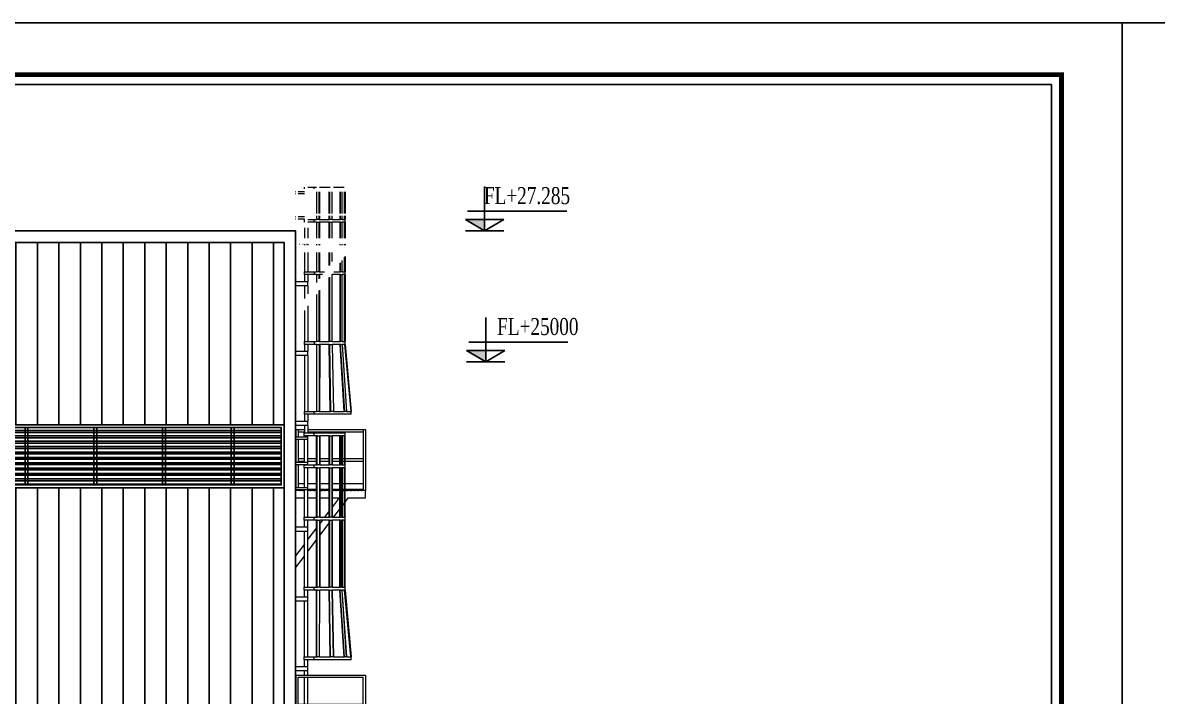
# Model space of a CAD drawing. Header units: inches. Extents: x 315041 to 662841, y -45540 to -35018.
# Drawn here: x 332387.4 to 332585.6, y -35749.8 to -35632.2 of the extents above; entities that cross this region are included whole.
import ezdxf

# ---------------------------------------------------------------- set-up
doc = ezdxf.new("R2010")
doc.units = ezdxf.units.IN
doc.header["$MEASUREMENT"] = 0
for name, color, linetype in [('2', 2, 'Continuous'), ('250', 250, 'Continuous'), ('3', 3, 'Continuous'), ('7', 7, 'Continuous'), ('BAO KHUNG', 31, 'Continuous'), ('flashing', 6, 'Continuous'), ('ROOFING', 4, 'Continuous')]:
    doc.layers.add(name, color=color, linetype=linetype)
doc.layers.add('AZNB-BN-TL-A- X- POWDER SECTION 1 2 3$0$Q-SPCQ', color=91, linetype='Continuous', lineweight=9)
doc.layers.add('AZNB-BN-TL-A- X- POWDER SECTION 1 2 3$0$TL- LOUVER', color=40, linetype='Continuous', lineweight=15)
doc.styles.add('vntimeh.shx', font='vntimeh.shx', dxfattribs={"width": 0.8, "bigfont": 'bigfont.shx'})
pattern_1 = [(90, (7587.43, 1639.9074), (-3.75, 7e-16), [])]

# ---------------------------------------------------------------- blocks, each defined once
blk = doc.blocks.new('A$C75D82031')
at = {"layer": '2', "color": 157, "linetype": 'Continuous'}
blk.add_lwpolyline([(0, 420), (594, 420), (594, 0), (0, 0)], close=True, dxfattribs=at)
at = {"layer": '7', "color": 147, "linetype": 'Continuous'}
blk.add_lwpolyline([(12.33, 57.61), (581.67, 57.61), (581.67, 409.19), (12.33, 409.19)], close=True, dxfattribs=at)
at = {"layer": 'BAO KHUNG', "color": 167, "linetype": 'Continuous', "const_width": 0.871}
blk.add_lwpolyline([(10.59, 9.07), (583.41, 9.07), (583.41, 410.93), (10.59, 410.93)], close=True, dxfattribs=at)
blk = doc.blocks.new('AZNB-BN-TL-A- X- POWDER SECTION 1 2 3$0$Ladder-Precision_Ladders-Fixed_Ladder_With_Cage_and_Rest_Platform - Fixed Ladder With Cage_ Walk-Thru _ Rest Platform-3366971-Section 59')
at = {"layer": 'AZNB-BN-TL-A- X- POWDER SECTION 1 2 3$0$Q-SPCQ', "color": 8}
for p, q in [((107640, 14122), (107425, 14122)), ((107425, 14091), (107640, 14091)), ((107577, 14198), (107750, 14198)), ((107577, 14148), (107577, 14198)), ((107750, 14148), (107577, 14148)), ((107578, 14122), (107578, 14148)), ((107578, 13681), (107578, 14091)), ((107640, 14122), (107640, 14148)), ((107640, 14091), (107640, 14122)), ((107640, 13681), (107640, 14091)), ((107750, 14198), (108287, 14198)), ((107750, 14148), (107750, 14198)), ((107796, 14148), (107750, 14148)), ((107790, 13640), (107790, 14148)), ((107792, 14148), (107792, 13640)), ((107797, 14148), (107808, 14148)), ((107797, 14148), (107797, 13640)), ((107813, 14148), (107808, 14148)), ((107813, 14148), (107846, 14148)), ((107846, 13640), (107846, 14148)), ((108016, 14148), (107846, 14148)), ((107847, 14148), (107847, 13640)), ((108013, 13640), (108013, 14148)), ((108015, 14148), (108064, 14148)), ((108015, 14148), (108015, 13640)), ((108064, 14148), (108064, 13640)), ((108064, 13640), (108064, 14148)), ((108202, 14148), (108064, 14148)), ((108197, 13640), (108197, 14148)), ((108201, 14148), (108202, 14148)), ((108202, 14148), (108218, 14148)), ((108202, 14148), (108202, 13640)), ((108219, 14148), (108218, 14148)), ((108219, 14148), (108232, 14148)), ((108232, 13640), (108232, 14148)), ((108287, 14148), (108233, 14148)), ((108236, 14148), (108236, 13640)), ((108281, 13640), (108281, 14148)), ((108287, 14148), (108289, 14148)), ((108287, 14148), (108287, 13640)), ((108289, 14148), (108289, 14198)), ((108289, 13640), (108289, 14148)), ((107640, 13681), (107425, 13681)), ((107640, 13649), (107640, 13681)), ((107425, 13649), (107640, 13649)), ((107577, 13640), (107750, 13640)), ((107577, 13589), (107577, 13640)), ((107750, 13589), (107577, 13589)), ((107578, 13640), (107578, 13649)), ((107578, 13240), (107578, 13589)), ((107640, 13640), (107640, 13649)), ((107640, 13240), (107640, 13589)), ((107750, 13640), (107796, 13640)), ((107750, 13589), (107750, 13640)), ((107796, 13589), (107750, 13589)), ((107790, 12725), (107790, 13589)), ((107792, 13589), (107792, 12725)), ((107808, 13640), (107797, 13640)), ((107797, 13589), (107808, 13589)), ((107797, 13589), (107797, 12725)), ((107808, 13640), (107813, 13640)), ((107813, 13589), (107808, 13589)), ((107846, 13640), (107813, 13640)), ((107813, 13589), (107846, 13589)), ((107846, 13640), (108016, 13640)), ((107846, 12725), (107846, 13589)), ((108016, 13589), (107846, 13589)), ((107847, 13589), (107847, 12725)), ((108013, 12725), (108013, 13589)), ((108064, 13640), (108015, 13640)), ((108015, 13589), (108064, 13589)), ((108015, 13589), (108015, 12725)), ((108064, 13640), (108202, 13640)), ((108064, 13589), (108064, 12725)), ((108064, 12725), (108064, 13589)), ((108202, 13589), (108064, 13589)), ((108197, 12725), (108197, 13589)), ((108202, 13640), (108201, 13640)), ((108201, 13589), (108202, 13589)), ((108218, 13640), (108202, 13640)), ((108202, 13589), (108218, 13589)), ((108202, 13589), (108202, 12725)), ((108218, 13640), (108219, 13640)), ((108219, 13589), (108218, 13589)), ((108232, 13640), (108219, 13640)), ((108219, 13589), (108232, 13589)), ((108232, 12725), (108232, 13589)), ((108233, 13640), (108287, 13640)), ((108287, 13589), (108233, 13589)), ((108236, 13589), (108236, 12725)), ((108281, 12725), (108281, 13589)), ((108289, 13640), (108287, 13640)), ((108287, 13589), (108289, 13589)), ((108287, 13589), (108287, 12725)), ((108289, 13589), (108289, 13640)), ((108289, 12725), (108289, 13589)), ((107640, 13240), (107425, 13240)), ((107425, 13208), (107640, 13208)), ((107578, 12725), (107578, 13208)), ((107640, 13208), (107640, 13240)), ((107640, 12725), (107640, 13208)), ((107577, 12725), (107750, 12725)), ((107577, 12674), (107577, 12725)), ((107750, 12725), (107796, 12725)), ((107750, 12674), (107750, 12725)), ((107808, 12725), (107797, 12725)), ((107808, 12725), (107813, 12725)), ((107846, 12725), (107813, 12725)), ((107846, 12725), (108016, 12725)), ((108064, 12725), (108015, 12725)), ((108064, 12725), (108202, 12725)), ((108202, 12725), (108201, 12725)), ((108218, 12725), (108202, 12725)), ((108218, 12725), (108219, 12725)), ((108232, 12725), (108219, 12725)), ((108233, 12725), (108287, 12725)), ((108289, 12725), (108287, 12725)), ((108289, 12674), (108289, 12725)), ((107425, 12555), (107640, 12555)), ((107750, 12674), (107577, 12674)), ((107578, 12555), (107578, 12674)), ((107640, 12555), (107640, 12674)), ((107640, 12479), (107640, 12555)), ((107796, 12674), (107750, 12674)), ((107790, 11506), (107790, 12674)), ((107792, 12674), (107792, 11506)), ((107797, 12674), (107808, 12674)), ((107797, 12674), (107797, 11506)), ((107813, 12674), (107808, 12674)), ((107813, 12674), (107846, 12674)), ((107846, 11506), (107846, 12674)), ((108016, 12674), (107846, 12674)), ((107847, 12674), (107847, 11506)), ((108013, 11506), (108013, 12674)), ((108015, 12674), (108064, 12674)), ((108015, 12674), (108015, 11506)), ((108064, 12674), (108064, 11506)), ((108064, 11506), (108064, 12674)), ((108202, 12674), (108064, 12674)), ((108197, 11506), (108197, 12674)), ((108201, 12674), (108202, 12674)), ((108202, 12674), (108218, 12674)), ((108202, 12674), (108202, 11506)), ((108219, 12674), (108218, 12674)), ((108219, 12674), (108232, 12674)), ((108232, 11506), (108232, 12674)), ((108287, 12674), (108233, 12674)), ((108236, 12674), (108236, 11506)), ((108281, 11506), (108281, 12674)), ((108287, 12674), (108289, 12674)), ((108287, 12674), (108287, 11506)), ((108289, 11506), (108289, 12674)), ((107640, 12479), (107425, 12479)), ((107578, 11506), (107578, 12479)), ((107640, 11506), (107640, 12479)), ((107577, 11506), (107750, 11506)), ((107577, 11455), (107577, 11506)), ((107750, 11506), (107796, 11506)), ((107750, 11455), (107750, 11506)), ((107808, 11506), (107797, 11506)), ((107808, 11506), (107813, 11506)), ((107846, 11506), (107813, 11506)), ((107846, 11506), (108016, 11506)), ((108064, 11506), (108015, 11506)), ((108064, 11506), (108202, 11506)), ((108202, 11506), (108201, 11506)), ((108218, 11506), (108202, 11506)), ((108218, 11506), (108219, 11506)), ((108232, 11506), (108219, 11506)), ((108233, 11506), (108287, 11506)), ((108289, 11506), (108287, 11506)), ((108289, 11455), (108289, 11506)), ((107425, 11336), (107640, 11336)), ((107750, 11455), (107577, 11455)), ((107578, 11336), (107578, 11455)), ((107640, 11336), (107640, 11455)), ((107640, 11260), (107640, 11336)), ((107796, 11455), (107750, 11455)), ((107788, 10287), (107790, 11455)), ((107792, 11455), (107790, 10287)), ((107794, 10287), (107797, 11455)), ((107797, 11455), (107804, 11455)), ((107813, 11455), (107804, 11455)), ((107813, 11455), (107846, 11455)), ((107841, 10287), (107846, 11455)), ((107843, 10287), (107847, 11455)), ((108016, 11455), (107846, 11455)), ((108031, 10287), (108013, 11455)), ((108034, 10287), (108015, 11455)), ((108015, 11455), (108064, 11455)), ((108088, 10287), (108064, 11455)), ((108064, 11455), (108087, 10287)), ((108202, 11455), (108064, 11455)), ((108274, 10287), (108197, 11455)), ((108201, 11455), (108202, 11455)), ((108202, 11455), (108218, 11455)), ((108279, 10287), (108202, 11455)), ((108219, 11455), (108218, 11455)), ((108219, 11455), (108232, 11455)), ((108232, 11455), (108313, 10287)), ((108287, 11455), (108233, 11455)), ((108316, 10287), (108236, 11455)), ((108389, 10287), (108281, 11455)), ((108287, 11455), (108289, 11455)), ((108395, 10287), (108287, 11455)), ((108289, 11455), (108396, 10287)), ((107640, 11260), (107425, 11260)), ((107578, 10287), (107578, 11260)), ((107640, 10287), (107640, 11260)), ((108029, 10433), (108031, 10287)), ((107425, 10117), (107640, 10117)), ((107577, 10287), (107749, 10287)), ((107577, 10236), (107577, 10287)), ((107749, 10236), (107577, 10236)), ((107578, 10117), (107578, 10236)), ((107640, 10117), (107640, 10236)), ((107640, 10041), (107640, 10117)), ((107749, 10287), (107794, 10287)), ((107749, 10236), (107749, 10287)), ((108395, 10236), (107749, 10236)), ((107807, 10287), (107794, 10287)), ((107807, 10287), (107812, 10287)), ((107841, 10287), (107812, 10287)), ((107840, 10287), (108034, 10287)), ((108087, 10287), (108034, 10287)), ((108087, 10287), (108280, 10287)), ((108313, 10287), (108279, 10287)), ((108314, 10287), (108395, 10287)), ((108396, 10287), (108395, 10287)), ((108396, 10236), (108396, 10287)), ((107640, 10041), (107425, 10041)), ((107431, 9970), (108644, 9970)), ((107431, 9970), (107431, 8903)), ((107469, 9932), (108606, 9932)), ((107469, 9456), (107469, 9932)), ((107578, 9970), (107578, 10041)), ((107578, 9456), (107578, 9932)), ((107640, 9970), (107640, 10041)), ((107640, 9456), (107640, 9932)), ((108606, 9456), (108606, 9932)), ((108644, 9970), (108644, 8903)), ((108606, 9456), (107469, 9456)), ((107469, 9417), (108606, 9417)), ((107469, 8903), (107469, 9417)), ((107578, 9208), (107578, 9417)), ((107640, 9208), (107640, 9417)), ((108606, 8903), (108606, 9417)), ((107640, 9208), (107578, 9208)), ((108606, 9024), (107469, 9024)), ((107469, 8922), (107495, 8922)), ((107488, 8903), (107488, 8922)), ((107552, 8922), (107495, 8922)), ((107495, 8922), (107495, 8903)), ((107552, 8903), (107552, 8922)), ((107552, 8922), (107559, 8922)), ((107616, 8922), (107559, 8922)), ((107559, 8922), (107559, 8903)), ((107616, 8903), (107616, 8922)), ((107616, 8922), (107624, 8922)), ((107681, 8922), (107624, 8922)), ((107624, 8922), (107624, 8903)), ((107681, 8903), (107681, 8922)), ((107681, 8922), (107688, 8922)), ((107745, 8922), (107688, 8922)), ((107688, 8922), (107688, 8903)), ((107745, 8903), (107745, 8922)), ((107745, 8922), (107752, 8922)), ((107809, 8922), (107752, 8922)), ((107752, 8922), (107752, 8903)), ((107809, 8903), (107809, 8922)), ((107809, 8922), (107816, 8922)), ((107873, 8922), (107816, 8922)), ((107816, 8922), (107816, 8903)), ((107873, 8903), (107873, 8922)), ((107873, 8922), (107880, 8922)), ((107937, 8922), (107880, 8922)), ((107880, 8922), (107880, 8903)), ((107937, 8903), (107937, 8922)), ((107937, 8922), (107945, 8922)), ((108002, 8922), (107945, 8922)), ((107945, 8922), (107945, 8903)), ((108002, 8903), (108002, 8922)), ((108002, 8922), (108009, 8922)), ((108066, 8922), (108009, 8922)), ((108009, 8922), (108009, 8903)), ((108066, 8903), (108066, 8922)), ((108066, 8922), (108073, 8922)), ((108130, 8922), (108073, 8922)), ((108073, 8922), (108073, 8903)), ((108130, 8903), (108130, 8922)), ((108130, 8922), (108137, 8922)), ((108194, 8922), (108137, 8922)), ((108137, 8922), (108137, 8903)), ((108194, 8903), (108194, 8922)), ((108194, 8922), (108201, 8922)), ((108259, 8922), (108201, 8922)), ((108201, 8922), (108201, 8903)), ((108259, 8903), (108259, 8922)), ((108259, 8922), (108266, 8922)), ((108323, 8922), (108266, 8922)), ((108266, 8922), (108266, 8903)), ((108323, 8903), (108323, 8922)), ((108323, 8922), (108330, 8922)), ((108387, 8922), (108330, 8922)), ((108330, 8922), (108330, 8903)), ((108387, 8903), (108387, 8922)), ((108387, 8922), (108394, 8922)), ((108451, 8922), (108394, 8922)), ((108394, 8922), (108394, 8903)), ((108451, 8903), (108451, 8922)), ((108451, 8922), (108458, 8922)), ((108515, 8922), (108458, 8922)), ((108458, 8922), (108458, 8903)), ((108515, 8903), (108515, 8922)), ((108515, 8922), (108522, 8922)), ((108580, 8922), (108522, 8922)), ((108522, 8922), (108522, 8903)), ((108580, 8903), (108580, 8922)), ((108580, 8922), (108606, 8922)), ((108587, 8922), (108587, 8903)), ((108644, 8903), (107425, 8903)), ((107425, 8776), (108184, 8776)), ((108184, 8776), (107425, 7768)), ((107425, 7557), (108343, 8776)), ((107469, 8903), (107431, 8903)), ((107469, 8917), (107479, 8917)), ((107479, 8917), (107479, 8903)), ((107495, 8903), (107505, 8903)), ((107505, 8903), (107505, 8917)), ((107505, 8917), (107543, 8917)), ((107543, 8917), (107543, 8903)), ((107543, 8903), (107552, 8903)), ((107559, 8903), (107569, 8903)), ((107569, 8903), (107569, 8917)), ((107569, 8917), (107607, 8917)), ((107607, 8917), (107607, 8903)), ((107607, 8903), (107616, 8903)), ((107624, 8903), (107633, 8903)), ((107633, 8903), (107633, 8917)), ((107633, 8917), (107671, 8917)), ((107671, 8917), (107671, 8903)), ((107671, 8903), (107681, 8903)), ((107688, 8903), (107697, 8903)), ((107697, 8903), (107697, 8917)), ((107697, 8917), (107735, 8917)), ((107735, 8917), (107735, 8903)), ((107735, 8903), (107745, 8903)), ((107752, 8903), (107761, 8903)), ((107761, 8903), (107761, 8917)), ((107761, 8917), (107800, 8917)), ((107800, 8917), (107800, 8903)), ((107800, 8903), (107809, 8903)), ((107816, 8903), (107826, 8903)), ((107826, 8903), (107826, 8917)), ((107826, 8917), (107864, 8917)), ((107864, 8917), (107864, 8903)), ((107864, 8903), (107873, 8903)), ((107880, 8903), (107890, 8903)), ((107890, 8903), (107890, 8917)), ((107890, 8917), (107928, 8917)), ((107928, 8917), (107928, 8903)), ((107928, 8903), (107937, 8903)), ((107945, 8903), (107954, 8903)), ((107954, 8903), (107954, 8917)), ((107954, 8917), (107992, 8917)), ((107992, 8917), (107992, 8903)), ((107992, 8903), (108002, 8903)), ((108009, 8903), (108018, 8903)), ((108018, 8903), (108018, 8917)), ((108018, 8917), (108056, 8917)), ((108056, 8917), (108056, 8903)), ((108056, 8903), (108066, 8903)), ((108073, 8903), (108082, 8903)), ((108082, 8903), (108082, 8917)), ((108082, 8917), (108121, 8917)), ((108121, 8917), (108121, 8903)), ((108121, 8903), (108130, 8903)), ((108137, 8903), (108147, 8903)), ((108147, 8903), (108147, 8917)), ((108147, 8917), (108185, 8917)), ((108185, 8917), (108185, 8903)), ((108185, 8903), (108194, 8903)), ((108201, 8903), (108211, 8903)), ((108211, 8903), (108211, 8917)), ((108211, 8917), (108249, 8917)), ((108249, 8917), (108249, 8903)), ((108249, 8903), (108259, 8903)), ((108266, 8903), (108275, 8903)), ((108275, 8903), (108275, 8917)), ((108275, 8917), (108313, 8917)), ((108313, 8917), (108313, 8903)), ((108313, 8903), (108323, 8903)), ((108330, 8903), (108339, 8903)), ((108339, 8903), (108339, 8917)), ((108339, 8917), (108377, 8917)), ((108343, 8776), (108644, 8776)), ((108377, 8917), (108377, 8903)), ((108377, 8903), (108387, 8903)), ((108394, 8903), (108403, 8903)), ((108403, 8903), (108403, 8917)), ((108403, 8917), (108442, 8917)), ((108442, 8917), (108442, 8903)), ((108442, 8903), (108451, 8903)), ((108458, 8903), (108468, 8903)), ((108468, 8903), (108468, 8917)), ((108468, 8917), (108506, 8917)), ((108506, 8917), (108506, 8903)), ((108506, 8903), (108515, 8903)), ((108522, 8903), (108532, 8903)), ((108532, 8903), (108532, 8917)), ((108532, 8917), (108570, 8917)), ((108570, 8917), (108570, 8903)), ((108570, 8903), (108580, 8903)), ((108596, 8903), (108596, 8917)), ((108596, 8917), (108606, 8917)), ((108644, 8903), (108606, 8903)), ((108644, 8776), (108644, 8903))]:
    blk.add_line(p, q, dxfattribs=at)
blk = doc.blocks.new('AZNB-BN-TL-A- X- POWDER SECTION 1 2 3$0$Ladder-Precision_Ladders-Fixed_Ladder_With_Cage_and_Rest_Platform - Fixed Ladder With Cage_ Walk-Thru _ Rest Platform-V5-Section 59')
at = {"layer": 'AZNB-BN-TL-A- X- POWDER SECTION 1 2 3$0$Q-SPCQ', "color": 8}
for p, q in [((107431, 26981), (107425, 26981)), ((107578, 26981), (107469, 26981)), ((107577, 27058), (107577, 27032)), ((107640, 27058), (107750, 27058)), ((107750, 27058), (107788, 27058)), ((107750, 27032), (107750, 27058)), ((107790, 26981), (107790, 26601)), ((107839, 26601), (107839, 26981)), ((107841, 26981), (107841, 26601)), ((107842, 27058), (108031, 27058)), ((107847, 26601), (107847, 26981)), ((108013, 26981), (108013, 26601)), ((108014, 26601), (108014, 26981)), ((108016, 26981), (108016, 26601)), ((108064, 26601), (108064, 26981)), ((108088, 27058), (108273, 27058)), ((108197, 26981), (108197, 26601)), ((108201, 26601), (108201, 26981)), ((108206, 26981), (108206, 26601)), ((108236, 26601), (108236, 26981)), ((108281, 26981), (108281, 26601)), ((108282, 26601), (108282, 26981)), ((108288, 26981), (108288, 26601)), ((108289, 26601), (108289, 26981)), ((107425, 26950), (107431, 26950)), ((107469, 26950), (107578, 26950)), ((107431, 26540), (107425, 26540)), ((107425, 26508), (107431, 26508)), ((107578, 26540), (107469, 26540)), ((107469, 26508), (107578, 26508)), ((107577, 26499), (107577, 26448)), ((107640, 26499), (107750, 26499)), ((107750, 26448), (107640, 26448)), ((107750, 26499), (107790, 26499)), ((107750, 26448), (107750, 26499)), ((107790, 26448), (107750, 26448)), ((107790, 26563), (107790, 26499)), ((107809, 26499), (107790, 26499)), ((107790, 26448), (107809, 26448)), ((107790, 26448), (107790, 26169)), ((107809, 26499), (107810, 26499)), ((107810, 26448), (107809, 26448)), ((107839, 26499), (107811, 26499)), ((107811, 26448), (107839, 26448)), ((107839, 26499), (107839, 26563)), ((107839, 26499), (108016, 26499)), ((107839, 26169), (107839, 26448)), ((108016, 26448), (107839, 26448)), ((107841, 26563), (107841, 26499)), ((107841, 26448), (107841, 26169)), ((107847, 26499), (107847, 26563)), ((107847, 26169), (107847, 26448)), ((108013, 26563), (108013, 26499)), ((108013, 26448), (108013, 26169)), ((108014, 26499), (108014, 26563)), ((108014, 26169), (108014, 26448)), ((108016, 26563), (108016, 26499)), ((108064, 26499), (108016, 26499)), ((108016, 26448), (108064, 26448)), ((108016, 26448), (108016, 26169)), ((108064, 26499), (108064, 26563)), ((108064, 26499), (108207, 26499)), ((108064, 26169), (108064, 26448)), ((108207, 26448), (108064, 26448)), ((108197, 26563), (108197, 26499)), ((108197, 26448), (108197, 26169)), ((108201, 26499), (108201, 26563)), ((108201, 26169), (108201, 26448)), ((108206, 26563), (108206, 26499)), ((108219, 26499), (108206, 26499)), ((108206, 26448), (108219, 26448)), ((108206, 26448), (108206, 26169)), ((108236, 26499), (108219, 26499)), ((108219, 26448), (108236, 26448)), ((108236, 26499), (108236, 26563)), ((108236, 26169), (108236, 26448)), ((108237, 26499), (108287, 26499)), ((108287, 26448), (108237, 26448)), ((108281, 26563), (108281, 26499)), ((108281, 26448), (108281, 26169)), ((108282, 26499), (108282, 26563)), ((108282, 26169), (108282, 26448)), ((108288, 26563), (108288, 26499)), ((108289, 26499), (108288, 26499)), ((108288, 26448), (108289, 26448)), ((108288, 26448), (108288, 26169)), ((108289, 26499), (108289, 26563)), ((108289, 26448), (108289, 26499)), ((108289, 26169), (108289, 26448)), ((107578, 26353), (107578, 26169)), ((107640, 26353), (107640, 26169)), ((107431, 26099), (107425, 26099)), ((107425, 26067), (107431, 26067)), ((107488, 26067), (107495, 26067)), ((107552, 26067), (107559, 26067)), ((107578, 26063), (107578, 26048)), ((107616, 26067), (107624, 26067)), ((107640, 26063), (107640, 26048)), ((107790, 26063), (107790, 26048)), ((107839, 26048), (107839, 26063)), ((107841, 26063), (107841, 26048)), ((107847, 26048), (107847, 26063)), ((108197, 26066), (108197, 26048)), ((108201, 26048), (108201, 26066)), ((108236, 26048), (108236, 26063)), ((108281, 26063), (108281, 26048)), ((108282, 26048), (108282, 26063)), ((108288, 26063), (108288, 26048)), ((108289, 26048), (108289, 26063)), ((107578, 25921), (107578, 25584)), ((107640, 25921), (107640, 25584)), ((107790, 25921), (107790, 25584)), ((107839, 25584), (107839, 25921)), ((107841, 25921), (107841, 25584)), ((107847, 25584), (107847, 25921)), ((108013, 25921), (108013, 25694)), ((108014, 25695), (108014, 25921)), ((108016, 25921), (108016, 25698)), ((108064, 25762), (108064, 25921)), ((108236, 25584), (108236, 25779)), ((108281, 25839), (108281, 25584)), ((108282, 25584), (108282, 25840)), ((108288, 25848), (108288, 25584)), ((108289, 25584), (108289, 25849)), ((107577, 25584), (107750, 25584)), ((107577, 25584), (107577, 25534)), ((107750, 25584), (107790, 25584)), ((107750, 25584), (107750, 25534)), ((107809, 25584), (107790, 25584)), ((107809, 25584), (107810, 25584)), ((107839, 25584), (107811, 25584)), ((107839, 25584), (107930, 25584)), ((108090, 25584), (108207, 25584)), ((108197, 25727), (108197, 25584)), ((108201, 25584), (108201, 25733)), ((108206, 25740), (108206, 25584)), ((108219, 25584), (108206, 25584)), ((108236, 25584), (108219, 25584)), ((108237, 25584), (108287, 25584)), ((108289, 25584), (108288, 25584)), ((108289, 25534), (108289, 25584)), ((107425, 25415), (107640, 25415)), ((107750, 25534), (107577, 25534)), ((107578, 25534), (107578, 25415)), ((107640, 25534), (107640, 25415)), ((107640, 25338), (107640, 25415)), ((107790, 25534), (107750, 25534)), ((107790, 25534), (107809, 25534)), ((107790, 25534), (107790, 25399)), ((107810, 25534), (107809, 25534)), ((107811, 25534), (107839, 25534)), ((107839, 25463), (107839, 25534)), ((107892, 25534), (107839, 25534)), ((107841, 25534), (107841, 25466)), ((107847, 25474), (107847, 25534)), ((108013, 25483), (108013, 24365)), ((108014, 24365), (108014, 25484)), ((108016, 25487), (108016, 24365)), ((108051, 25534), (108064, 25534)), ((108064, 24365), (108064, 25534)), ((108207, 25534), (108064, 25534)), ((108197, 25534), (108197, 24365)), ((108201, 24365), (108201, 25534)), ((108206, 25534), (108219, 25534)), ((108206, 25534), (108206, 24365)), ((108219, 25534), (108236, 25534)), ((108236, 24365), (108236, 25534)), ((108287, 25534), (108237, 25534)), ((108281, 25534), (108281, 24365)), ((108282, 24365), (108282, 25534)), ((108288, 25534), (108289, 25534)), ((108288, 25534), (108288, 24365)), ((108289, 24365), (108289, 25534)), ((107640, 25338), (107425, 25338)), ((107578, 25338), (107578, 25117)), ((107640, 25338), (107640, 25200)), ((107790, 25188), (107790, 24365)), ((107839, 24365), (107839, 25252)), ((107841, 25255), (107841, 24365)), ((107847, 24365), (107847, 25263)), ((107640, 24989), (107640, 24365)), ((107578, 24906), (107578, 24365)), ((107425, 24195), (107640, 24195)), ((107577, 24365), (107750, 24365)), ((107577, 24365), (107577, 24314)), ((107750, 24314), (107577, 24314)), ((107578, 24314), (107578, 24195)), ((107640, 24314), (107640, 24195)), ((107640, 24119), (107640, 24195)), ((107750, 24365), (107790, 24365)), ((107750, 24365), (107750, 24314)), ((107790, 24314), (107750, 24314)), ((107790, 24314), (107788, 23146)), ((107809, 24365), (107790, 24365)), ((107790, 24314), (107809, 24314)), ((107809, 24365), (107810, 24365)), ((107810, 24314), (107809, 24314)), ((107839, 24365), (107811, 24365)), ((107811, 24314), (107839, 24314)), ((107839, 24314), (107834, 23146)), ((107841, 24314), (107836, 23146)), ((107839, 24365), (108016, 24365)), ((108016, 24314), (107839, 24314)), ((107847, 24314), (107843, 23146)), ((108013, 24314), (108028, 23343)), ((108031, 23146), (108014, 24314)), ((108064, 24365), (108016, 24365)), ((108016, 24314), (108064, 24314)), ((108016, 24314), (108033, 23146)), ((108064, 24365), (108207, 24365)), ((108064, 24314), (108088, 23146)), ((108207, 24314), (108064, 24314)), ((108197, 24314), (108274, 23146)), ((108274, 23146), (108201, 24314)), ((108219, 24365), (108206, 24365)), ((108206, 24314), (108218, 24314)), ((108206, 24314), (108279, 23146)), ((108219, 24314), (108218, 24314)), ((108236, 24365), (108219, 24365)), ((108219, 24314), (108236, 24314)), ((108236, 24314), (108316, 23146)), ((108237, 24365), (108287, 24365)), ((108287, 24314), (108237, 24314)), ((108281, 24314), (108389, 23146)), ((108282, 24314), (108389, 23146)), ((108289, 24365), (108288, 24365)), ((108288, 24314), (108289, 24314)), ((108396, 23146), (108288, 24314)), ((108289, 24314), (108289, 24365)), ((108289, 24314), (108396, 23146)), ((107640, 24119), (107425, 24119)), ((107578, 24119), (107578, 23146)), ((107640, 24119), (107640, 23146)), ((107577, 23146), (107749, 23146)), ((107577, 23146), (107577, 23095)), ((107749, 23095), (107577, 23095)), ((107578, 23095), (107578, 22976)), ((107640, 23095), (107640, 22976)), ((107749, 23146), (107787, 23146)), ((107749, 23095), (107749, 23146)), ((108395, 23095), (107749, 23095)), ((107810, 23146), (107788, 23146)), ((107834, 23146), (107811, 23146)), ((107834, 23146), (108033, 23146)), ((108088, 23146), (108033, 23146)), ((108088, 23146), (108280, 23146)), ((108316, 23146), (108279, 23146)), ((108317, 23146), (108395, 23146)), ((108396, 23146), (108396, 23146)), ((108396, 23095), (108396, 23146)), ((107425, 22976), (107640, 22976)), ((107640, 22900), (107425, 22900)), ((107431, 22829), (107469, 22829)), ((107431, 22829), (107431, 22695)), ((107469, 22829), (107578, 22829)), ((107469, 22829), (107469, 22695)), ((107578, 22900), (107578, 22771)), ((107640, 22900), (107640, 22976)), ((107640, 22900), (107640, 22771)), ((107640, 22829), (108606, 22829)), ((108606, 22829), (108644, 22829)), ((108606, 22829), (108606, 21762)), ((108644, 22829), (108644, 21762)), ((107431, 22663), (107431, 22254)), ((107469, 22791), (107578, 22791)), ((107469, 22663), (107469, 22254)), ((107640, 22791), (108606, 22791)), ((107431, 22222), (107431, 21812)), ((107578, 22315), (107469, 22315)), ((107469, 22276), (107578, 22276)), ((107469, 22222), (107469, 21812)), ((107790, 22315), (107640, 22315)), ((107640, 22276), (107790, 22276)), ((108013, 22315), (107847, 22315)), ((107847, 22276), (108013, 22276)), ((108197, 22315), (108064, 22315)), ((108064, 22276), (108197, 22276)), ((108281, 22315), (108236, 22315)), ((108236, 22276), (108281, 22276)), ((108606, 22315), (108289, 22315)), ((108289, 22276), (108606, 22276)), ((107578, 21883), (107469, 21883)), ((107790, 21883), (107640, 21883)), ((108013, 21883), (107847, 21883)), ((108197, 21883), (108064, 21883)), ((108281, 21883), (108236, 21883)), ((108606, 21883), (108289, 21883)), ((107578, 21762), (107425, 21762)), ((107425, 21635), (107578, 21635)), ((107431, 21781), (107431, 21762)), ((107469, 21762), (107431, 21762)), ((107469, 21781), (107469, 21762)), ((107469, 21776), (107479, 21776)), ((107479, 21776), (107479, 21762)), ((107488, 21762), (107488, 21781)), ((107495, 21781), (107495, 21762)), ((107495, 21762), (107505, 21762)), ((107505, 21762), (107505, 21776)), ((107505, 21776), (107543, 21776)), ((107543, 21776), (107543, 21762)), ((107543, 21762), (107552, 21762)), ((107552, 21762), (107552, 21781)), ((107559, 21781), (107559, 21762)), ((107559, 21762), (107569, 21762)), ((107569, 21762), (107569, 21776)), ((107569, 21776), (107578, 21776)), ((107681, 21781), (107640, 21781)), ((107640, 21776), (107671, 21776)), ((107790, 21762), (107640, 21762)), ((107640, 21635), (107790, 21635)), ((107671, 21776), (107671, 21762)), ((107671, 21762), (107681, 21762)), ((107681, 21762), (107681, 21781)), ((107681, 21781), (107688, 21781)), ((107745, 21781), (107688, 21781)), ((107688, 21781), (107688, 21762)), ((107688, 21762), (107697, 21762)), ((107697, 21762), (107697, 21776)), ((107697, 21776), (107735, 21776)), ((107735, 21776), (107735, 21762)), ((107735, 21762), (107745, 21762)), ((107745, 21762), (107745, 21781)), ((107745, 21781), (107752, 21781)), ((107790, 21781), (107752, 21781)), ((107752, 21781), (107752, 21762)), ((107752, 21762), (107761, 21762)), ((107761, 21762), (107761, 21776)), ((107761, 21776), (107790, 21776)), ((107873, 21781), (107847, 21781)), ((107847, 21776), (107864, 21776)), ((108013, 21762), (107847, 21762)), ((107847, 21635), (108013, 21635)), ((107864, 21776), (107864, 21762)), ((107864, 21762), (107873, 21762)), ((107873, 21762), (107873, 21781)), ((107873, 21781), (107880, 21781)), ((107937, 21781), (107880, 21781)), ((107880, 21781), (107880, 21762)), ((107880, 21762), (107890, 21762)), ((107890, 21762), (107890, 21776)), ((107890, 21776), (107928, 21776)), ((107928, 21776), (107928, 21762)), ((107928, 21762), (107937, 21762)), ((107937, 21762), (107937, 21781)), ((107937, 21781), (107945, 21781)), ((108002, 21781), (107945, 21781)), ((107945, 21781), (107945, 21762)), ((107945, 21762), (107954, 21762)), ((107954, 21762), (107954, 21776)), ((107954, 21776), (107992, 21776)), ((107992, 21776), (107992, 21762)), ((107992, 21762), (108002, 21762)), ((108002, 21762), (108002, 21781)), ((108002, 21781), (108009, 21781)), ((108013, 21781), (108009, 21781)), ((108009, 21781), (108009, 21762)), ((108009, 21762), (108013, 21762)), ((108066, 21781), (108064, 21781)), ((108197, 21762), (108064, 21762)), ((108064, 21762), (108066, 21762)), ((108064, 21635), (108184, 21635)), ((108184, 21635), (108064, 21476)), ((108066, 21762), (108066, 21781)), ((108066, 21781), (108073, 21781)), ((108130, 21781), (108073, 21781)), ((108073, 21781), (108073, 21762)), ((108073, 21762), (108082, 21762)), ((108082, 21762), (108082, 21776)), ((108082, 21776), (108121, 21776)), ((108121, 21776), (108121, 21762)), ((108121, 21762), (108130, 21762)), ((108130, 21762), (108130, 21781)), ((108130, 21781), (108137, 21781)), ((108194, 21781), (108137, 21781)), ((108137, 21781), (108137, 21762)), ((108137, 21762), (108147, 21762)), ((108147, 21762), (108147, 21776)), ((108147, 21776), (108185, 21776)), ((108185, 21776), (108185, 21762)), ((108185, 21762), (108194, 21762)), ((108194, 21762), (108194, 21781)), ((108194, 21781), (108197, 21781)), ((108259, 21781), (108236, 21781)), ((108236, 21776), (108249, 21776)), ((108281, 21762), (108236, 21762)), ((108249, 21776), (108249, 21762)), ((108249, 21762), (108259, 21762)), ((108259, 21762), (108259, 21781)), ((108259, 21781), (108266, 21781)), ((108281, 21781), (108266, 21781)), ((108266, 21781), (108266, 21762)), ((108266, 21762), (108275, 21762)), ((108275, 21762), (108275, 21776)), ((108275, 21776), (108281, 21776)), ((108323, 21781), (108289, 21781)), ((108289, 21776), (108313, 21776)), ((108644, 21762), (108289, 21762)), ((108289, 21563), (108343, 21635)), ((108313, 21776), (108313, 21762)), ((108313, 21762), (108323, 21762)), ((108323, 21762), (108323, 21781)), ((108323, 21781), (108330, 21781)), ((108387, 21781), (108330, 21781)), ((108330, 21781), (108330, 21762)), ((108330, 21762), (108339, 21762)), ((108339, 21762), (108339, 21776)), ((108339, 21776), (108377, 21776)), ((108343, 21635), (108644, 21635)), ((108377, 21776), (108377, 21762)), ((108377, 21762), (108387, 21762)), ((108387, 21762), (108387, 21781)), ((108387, 21781), (108394, 21781)), ((108451, 21781), (108394, 21781)), ((108394, 21781), (108394, 21762)), ((108394, 21762), (108403, 21762)), ((108403, 21762), (108403, 21776)), ((108403, 21776), (108442, 21776)), ((108442, 21776), (108442, 21762)), ((108442, 21762), (108451, 21762)), ((108451, 21762), (108451, 21781)), ((108451, 21781), (108458, 21781)), ((108515, 21781), (108458, 21781)), ((108458, 21781), (108458, 21762)), ((108458, 21762), (108468, 21762)), ((108468, 21762), (108468, 21776)), ((108468, 21776), (108506, 21776)), ((108506, 21776), (108506, 21762)), ((108506, 21762), (108515, 21762)), ((108515, 21762), (108515, 21781)), ((108515, 21781), (108522, 21781)), ((108580, 21781), (108522, 21781)), ((108522, 21781), (108522, 21762)), ((108522, 21762), (108532, 21762)), ((108532, 21762), (108532, 21776)), ((108532, 21776), (108570, 21776)), ((108570, 21776), (108570, 21762)), ((108570, 21762), (108580, 21762)), ((108580, 21762), (108580, 21781)), ((108580, 21781), (108587, 21781)), ((108606, 21781), (108587, 21781)), ((108587, 21781), (108587, 21762)), ((108596, 21762), (108596, 21776)), ((108596, 21776), (108606, 21776)), ((108644, 21762), (108606, 21762)), ((108644, 21635), (108644, 21762)), ((108089, 21298), (108197, 21441)), ((108236, 21492), (108281, 21552)), ((107892, 21247), (107847, 21188)), ((108013, 21408), (107930, 21298)), ((107790, 21112), (107640, 20913)), ((107847, 20977), (108013, 21197)), ((107578, 20830), (107425, 20627)), ((107640, 20702), (107790, 20901)), ((107425, 20416), (107578, 20619))]:
    blk.add_line(p, q, dxfattribs=at)
blk = doc.blocks.new('LV-1')
at = {"true_color": 0xc0a22a}
h = blk.add_hatch(dxfattribs=at)
h.set_pattern_fill('ANSI32', color=42, scale=2.5, angle=135, style=0)
h.paths.add_polyline_path([(324585.11, -37342.84), (324845.11, -37342.84), (324845.11, -37352.84), (324585.11, -37352.84)])
at = {"color": 42, "true_color": 0xc0a22a}
for points in [[(324584.61, -37342.34), (324845.61, -37342.34), (324845.61, -37353.34), (324584.61, -37353.34)], [(324585.11, -37342.84), (324845.11, -37342.84), (324845.11, -37352.84), (324585.11, -37352.84)], [(324800.85, -37342.84), (324800.85, -37352.84), (324800.35, -37352.84), (324800.35, -37342.84)], [(324812.85, -37342.84), (324812.85, -37352.84), (324812.35, -37352.84), (324812.35, -37342.84)], [(324824.85, -37342.84), (324824.85, -37352.84), (324824.35, -37352.84), (324824.35, -37342.84)], [(324836.85, -37342.84), (324836.85, -37352.84), (324836.35, -37352.84), (324836.35, -37342.84)]]:
    blk.add_lwpolyline(points, close=True, dxfattribs=at)
blk = doc.blocks.new('cos')
at = {"color": 8}
for p, q in [((0, 0), (0, 7.82)), ((-3, 3.49), (14.52, 3.49)), ((0, 1.99), (-3.39, 1.99)), ((0, 0), (-3.39, 1.99)), ((0, 1.99), (3.39, 1.99)), ((0, 0), (3.39, 1.99))]:
    blk.add_line(p, q, dxfattribs=at)
at = {"color": 4}
for p in [(-3.39, 0), (3.39, 0)]:
    blk.add_line(p, (0, 0), dxfattribs=at)
at = {"color": 8}
blk.add_solid([(0, 0), (-3.39, 1.99), (0, 1.99)], dxfattribs=at)
at = {"layer": '3', "color": 3, "style": 'vntimeh.shx', "width": 0.75}
blk.add_attdef('DSD', (1.32, 4.73), '', height=3, dxfattribs=at)

msp = doc.modelspace()

# ---------------------------------------------------------------- hatches: boundary and pattern name
at = {"layer": 'ROOFING'}
h = msp.add_hatch(dxfattribs=at)
h.set_pattern_fill('ANSI31', color=3, scale=30, angle=45, style=0)
h.set_pattern_definition(pattern_1)
h.paths.add_polyline_path([(332433.0363, -35702.4298), (332433.0363, -35670.5798), (332172.0363, -35670.5798), (332172.0363, -35702.4298)])
h = msp.add_hatch(dxfattribs=at)
h.set_pattern_fill('ANSI31', color=3, scale=30, angle=45, style=0)
h.set_pattern_definition(pattern_1)
h.paths.add_polyline_path([(332433.0363, -35757.4298), (332433.0363, -35713.4298), (332172.0363, -35713.4298), (332172.0363, -35757.4298)])

# ---------------------------------------------------------------- linework, layer by layer
at = {"color": 8}
for points in [[(331997.7734, -35643.0427), (332567.1113, -35643.0427), (332567.1113, -35994.6225), (331997.7734, -35994.6225)], [(332172.0363, -35670.5798), (332433.0363, -35670.5798), (332433.0363, -35702.4298), (332172.0363, -35702.4298)], [(332172.0363, -35713.4298), (332433.0363, -35713.4298), (332433.0363, -35757.4298), (332172.0363, -35757.4298)]]:
    msp.add_lwpolyline(points, close=True, dxfattribs=at)
at = {"layer": 'AZNB-BN-TL-A- X- POWDER SECTION 1 2 3$0$TL- LOUVER'}
msp.add_line((332433.0363, -35713.4298), (332433.0363, -35702.4298), dxfattribs=at)
at = {"layer": 'flashing'}
msp.add_lwpolyline([(332172.0363, -35907.4307), (332172.0363, -35907.4307), (332172.0363, -35907.4307), (332172.0363, -35670.5798), (332433.0363, -35670.5798), (332433.0363, -35907.4307), (332433.0363, -35907.4307), (332433.0363, -35907.4307), (332435.0363, -35907.4307), (332435.0363, -35668.5798), (332170.0363, -35668.5798), (332170.0363, -35907.4307)], close=True, dxfattribs=at)

# ---------------------------------------------------------------- block references
at = {"color": 1}
for p in [(331985.4424, -36052.2326), (332579.4424, -36052.2326)]:
    msp.add_blockref('A$C75D82031', p, dxfattribs=at)
at = {"color": 8}
msp.add_blockref('LV-1', (7587.4299, 1639.9074), dxfattribs=at)
at = {"layer": '250'}
ref = msp.add_blockref('cos', (332468.0684, -35668.5798), dxfattribs=dict(at, xscale=0.98876953125, yscale=0.98876953125, zscale=0.98876953125))
ref.add_attrib('DSD', 'FL+27.285', (332467.9419, -35663.9042), dxfattribs={"layer": '3', "color": 3, "height": 2.96631, "style": 'vntimeh.shx', "width": 0.75})
ref = msp.add_blockref('cos', (332468.2631, -35691.4339), dxfattribs=dict(at, xscale=0.98876953125, yscale=0.98876953125, zscale=0.98876953125))
ref.add_attrib('DSD', 'FL+25000', (332470.2554, -35686.7583), dxfattribs={"layer": '3', "color": 3, "height": 2.96631, "style": 'vntimeh.shx', "width": 0.75})
at = {"layer": 'AZNB-BN-TL-A- X- POWDER SECTION 1 2 3$0$Q-SPCQ', "xscale": 0.01000000000931323, "yscale": 0.01000000000931323, "zscale": 0.01}
for name, p in [('AZNB-BN-TL-A- X- POWDER SECTION 1 2 3$0$Ladder-Precision_Ladders-Fixed_Ladder_With_Cage_and_Rest_Platform - Fixed Ladder With Cage_ Walk-Thru _ Rest Platform-V5-Section 59', (331360.7909, -35931.5519)), ('AZNB-BN-TL-A- X- POWDER SECTION 1 2 3$0$Ladder-Precision_Ladders-Fixed_Ladder_With_Cage_and_Rest_Platform - Fixed Ladder With Cage_ Walk-Thru _ Rest Platform-3366971-Section 59', (331360.7909, -35845.8249))]:
    msp.add_blockref(name, p, dxfattribs=at)

doc.saveas('drawing.dxf')
